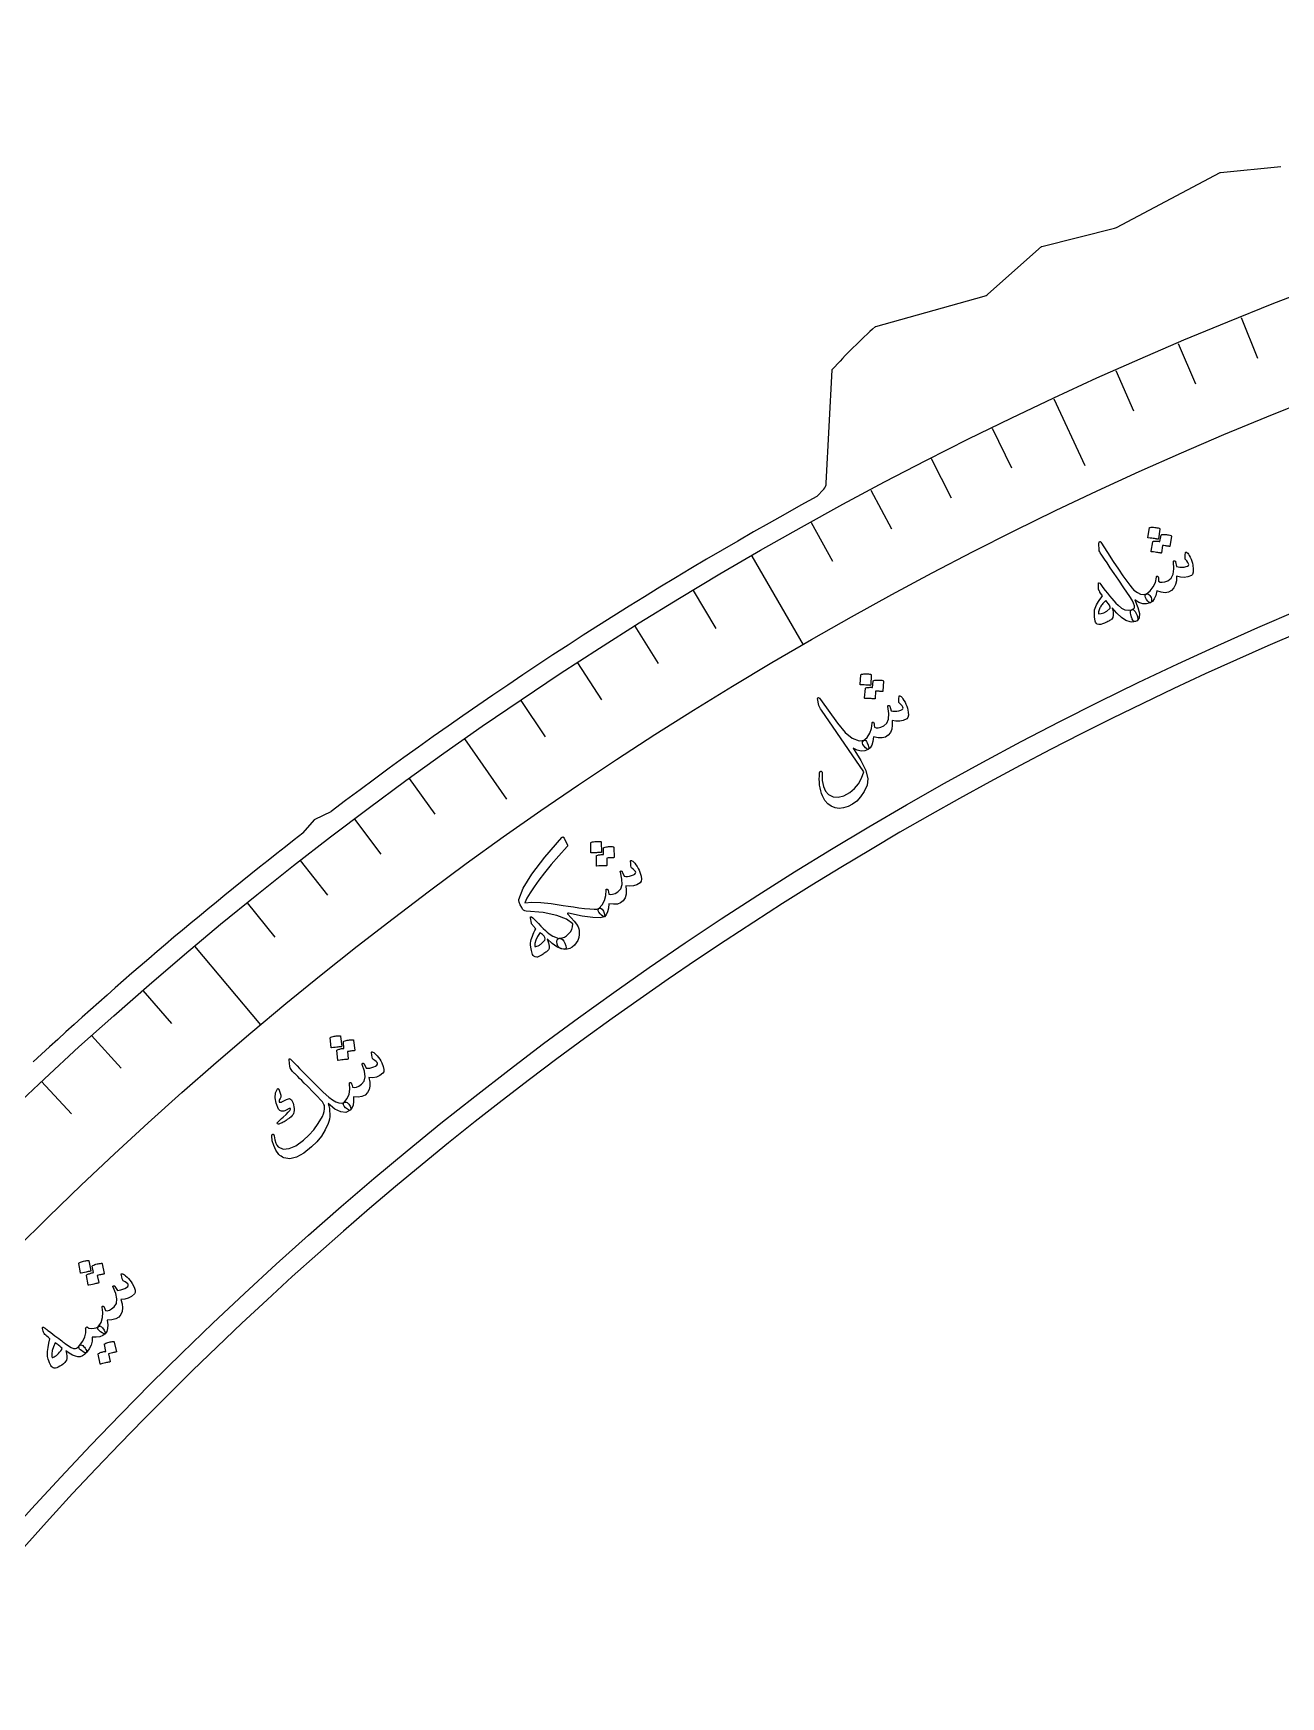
# Model space of a CAD drawing. Header units: millimetres. Extents: x -65 to 65, y -65 to 75.
# Drawn here: x -44.24 to -23.57, y 37.1 to 64.67 of the extents above; entities that cross this region are included whole.
import ezdxf

# ---------------------------------------------------------------- set-up
doc = ezdxf.new("R2010")
doc.units = ezdxf.units.MM
for name, color, linetype in [('CUT_INNER', 6, 'Continuous'), ('CUT_OUTER', 1, 'Continuous'), ('ENGRAVE', 7, 'Continuous'), ('ENGRAVE_FINE', 8, 'Continuous'), ('TEXT', 5, 'Continuous')]:
    doc.layers.add(name, color=color, linetype=linetype)

msp = doc.modelspace()

# ---------------------------------------------------------------- linework, layer by layer
at = {"layer": 'CUT_INNER'}
msp.add_arc((0.0001, -0.0002), 59.4749, 92.288724, 16.523657, dxfattribs=at)
at = {"layer": 'CUT_OUTER'}
for points in [[(-28.4213, 60.3431), (-27.5308, 61.134), (-27.5281, 61.1362), (-27.5246, 61.1373), (-26.3212, 61.4381), (-26.3039, 61.4436), (-26.2874, 61.4511), (-24.5713, 62.3593), (-24.568, 62.3608), (-24.5644, 62.3614), (-23.5686, 62.4616)], [(-30.284, 59.8096), (-30.2804, 59.8108), (-28.4807, 60.3107)], [(-31.0983, 57.211), (-30.9994, 59.0908), (-30.999, 59.0947)], [(-31.2576, 56.9906), (-31.1392, 57.1157)], [(-39.7713, 51.4121), (-39.5752, 51.6408), (-39.5725, 51.6436), (-39.5691, 51.6455), (-39.3046, 51.77)]]:
    msp.add_lwpolyline(points, dxfattribs=at)
for centre, radius, start, end in [((-28.5209, 60.4552), 0.15, 285.52411, 311.61341), ((-23.8441, 52.6548), 9.6262, 131.99008, 138.01056), ((-31.2481, 57.2188), 0.15, 316.55775, 356.98721), ((-0.0396, 0.0604), 64.9277, 118.73841, 127.210746), ((-0.081, 0.0911), 64.8781, 127.717369, 132.892937)]:
    msp.add_arc(centre, radius, start, end, dxfattribs=at)
at = {"layer": 'ENGRAVE'}
for points in [[(-27.3301, 58.6096), (-26.8164, 57.5079)], [(-32.3343, 56.0046), (-31.4834, 54.5308)], [(-37.0923, 52.9733), (-36.3951, 51.9777)], [(-41.5681, 49.5389), (-40.4743, 48.2354)]]:
    msp.add_lwpolyline(points, dxfattribs=at)
for radius in [64.6685, 62.9668, 59.8065]:
    msp.add_circle((0, 0), radius, dxfattribs=at)
at = {"layer": 'ENGRAVE_FINE'}
for points in [[(-24.2252, 59.9596), (-23.952, 59.2834)], [(-25.268, 59.5277), (-24.983, 58.8563)], [(-26.303, 59.0776), (-26.0064, 58.4114)], [(-28.3488, 58.1237), (-28.0291, 57.4682)], [(-29.3589, 57.6201), (-29.0278, 56.9702)], [(-30.36, 57.0989), (-30.0176, 56.455)], [(-31.3519, 56.5603), (-30.9983, 55.9225)], [(-33.3067, 55.4317), (-32.9311, 54.8066)], [(-34.2691, 54.842), (-33.8826, 54.2235)], [(-35.221, 54.2356), (-34.8238, 53.6239)], [(-36.1622, 53.6126), (-35.7543, 53.008)], [(-38.0112, 52.3179), (-37.5825, 51.7279)], [(-38.9185, 51.6466), (-38.4796, 51.0641)], [(-39.8139, 50.9595), (-39.3649, 50.3848)], [(-40.6972, 50.2569), (-40.2382, 49.6901)], [(-42.4264, 48.8059), (-41.9479, 48.2555)], [(-43.2717, 48.0581), (-42.7837, 47.5161)], [(-44.1038, 47.2955), (-43.6064, 46.7622)]]:
    msp.add_lwpolyline(points, dxfattribs=at)
at = {"layer": 'TEXT'}
for points in [[(-26.054, 55.033), (-26.0594, 55.0654), (-26.059, 55.09), (-26.0529, 55.1067), (-26.0411, 55.1156), (-26.0226, 55.1227), (-26.0086, 55.1304), (-25.9991, 55.1387), (-25.9942, 55.1477), (-25.9934, 55.1794), (-26.0058, 55.2211), (-26.0315, 55.273), (-26.0704, 55.3349), (-26.1669, 55.4771), (-26.2528, 55.6036), (-26.328, 55.7146), (-26.3925, 55.81), (-26.4464, 55.8899), (-26.4898, 55.9541), (-26.5227, 56.0026), (-26.545, 56.0356), (-26.5586, 56.0579), (-26.5687, 56.0771), (-26.5753, 56.0932), (-26.5784, 56.1062), (-26.5822, 56.209), (-26.5773, 56.2353), (-26.5702, 56.2484), (-26.5609, 56.2481), (-26.5494, 56.2346), (-26.4409, 56.0653), (-26.3438, 55.9162), (-26.2581, 55.7872), (-26.1838, 55.6783), (-26.121, 55.5894), (-26.0698, 55.5203), (-26.0301, 55.4709), (-26.0021, 55.4413), (-25.9446, 55.398), (-25.8913, 55.3728), (-25.8423, 55.3656), (-25.7975, 55.3764), (-25.7832, 55.3797), (-25.7685, 55.3764), (-25.7532, 55.3666), (-25.7373, 55.3503), (-25.7255, 55.3338), (-25.717, 55.3162), (-25.7115, 55.2973), (-25.7093, 55.2771), (-25.7103, 55.2591), (-25.7138, 55.245), (-25.7198, 55.2346), (-25.7284, 55.2281), (-25.7901, 55.2101), (-25.8539, 55.2127), (-25.9199, 55.2357), (-25.9881, 55.2792), (-25.934, 55.1537), (-25.9096, 55.0539), (-25.915, 54.9798), (-25.9501, 54.9314), (-25.9616, 54.9241), (-25.9725, 54.9198), (-25.9827, 54.9182), (-25.9923, 54.9194), (-26.0031, 54.924), (-26.0129, 54.9323), (-26.0217, 54.9444), (-26.0295, 54.9601), (-26.033, 54.9695), (-26.0364, 54.9788), (-26.0397, 54.9879), (-26.043, 54.997), (-26.0461, 55.006), (-26.049, 55.015), (-26.0517, 55.024), (-26.054, 55.033)], [(-25.7441, 56.4699), (-25.743, 56.4729), (-25.7406, 56.4755), (-25.737, 56.4776), (-25.7322, 56.4793), (-25.7129, 56.4807), (-25.6939, 56.4813), (-25.6751, 56.481), (-25.6566, 56.4798), (-25.6381, 56.4777), (-25.6196, 56.4746), (-25.601, 56.4706), (-25.5824, 56.4655), (-25.5772, 56.463), (-25.5738, 56.4599), (-25.5722, 56.4563), (-25.5723, 56.4521), (-25.5955, 56.2899), (-25.5974, 56.2863), (-25.6011, 56.2844), (-25.6065, 56.2841), (-25.6137, 56.2856), (-25.6199, 56.2868), (-25.6296, 56.2884), (-25.6427, 56.2904), (-25.6593, 56.2928), (-25.6796, 56.2955), (-25.7038, 56.2985), (-25.7319, 56.3016), (-25.7639, 56.305), (-25.7683, 56.306), (-25.7711, 56.3077), (-25.7723, 56.3102), (-25.7717, 56.3134)], [(-25.5504, 56.3503), (-25.5492, 56.3533), (-25.5469, 56.3559), (-25.5433, 56.358), (-25.5385, 56.3597), (-25.5193, 56.361), (-25.5003, 56.3615), (-25.4815, 56.3611), (-25.463, 56.3599), (-25.4446, 56.3577), (-25.4262, 56.3546), (-25.4077, 56.3505), (-25.3891, 56.3454), (-25.3849, 56.3432), (-25.3822, 56.3401), (-25.3807, 56.3361), (-25.3807, 56.3312), (-25.404, 56.1692), (-25.4054, 56.1665), (-25.4086, 56.165), (-25.4137, 56.1648), (-25.4205, 56.1657), (-25.425, 56.1664), (-25.432, 56.1674), (-25.4416, 56.1688), (-25.4538, 56.1705), (-25.4684, 56.1725), (-25.4855, 56.1746), (-25.5051, 56.1768), (-25.5271, 56.1792), (-25.5432, 56.06), (-25.5451, 56.0564), (-25.5487, 56.0545), (-25.5541, 56.0543), (-25.5613, 56.0558), (-25.5675, 56.0569), (-25.5772, 56.0585), (-25.5903, 56.0605), (-25.6068, 56.063), (-25.6271, 56.0657), (-25.6512, 56.0687), (-25.6792, 56.0719), (-25.7111, 56.0753), (-25.7148, 56.0765), (-25.7171, 56.0785), (-25.7179, 56.0811), (-25.7173, 56.0844), (-25.6901, 56.2408), (-25.6889, 56.2438), (-25.6866, 56.2464), (-25.683, 56.2485), (-25.6782, 56.2502), (-25.6646, 56.2512), (-25.651, 56.2519), (-25.6374, 56.2522), (-25.6237, 56.2521), (-25.61, 56.2515), (-25.5964, 56.2503), (-25.5829, 56.2484), (-25.5694, 56.2458)], [(-25.1446, 56.0647), (-25.1421, 56.0688), (-25.1374, 56.0699), (-25.1307, 56.0679), (-25.1218, 56.0629), (-25.1102, 56.0529), (-25.0977, 56.0369), (-25.0842, 56.0148), (-25.0697, 55.9867), (-25.0545, 55.9541), (-25.042, 55.9214), (-25.0321, 55.8885), (-25.0249, 55.8554), (-25.0169, 55.7882), (-25.0184, 55.7367), (-25.0294, 55.7009), (-25.0498, 55.6807), (-25.1095, 55.658), (-25.1702, 55.6489), (-25.2318, 55.6535), (-25.2946, 55.6719), (-25.2977, 55.5967), (-25.3127, 55.5323), (-25.3395, 55.4787), (-25.3781, 55.4359), (-25.4265, 55.4083), (-25.4835, 55.3976), (-25.549, 55.4039), (-25.6232, 55.4272), (-25.6405, 55.3535), (-25.664, 55.2956), (-25.6939, 55.2536), (-25.73, 55.2274), (-25.7401, 55.2282), (-25.754, 55.2382), (-25.7718, 55.2575), (-25.7933, 55.2861), (-25.8104, 55.3163), (-25.817, 55.3412), (-25.8133, 55.361), (-25.7991, 55.3757), (-25.7313, 55.4281), (-25.6804, 55.4924), (-25.6463, 55.5686), (-25.6292, 55.6567), (-25.6283, 55.6615), (-25.6267, 55.6654), (-25.6244, 55.6683), (-25.6214, 55.6703), (-25.6173, 55.6717), (-25.6132, 55.6721), (-25.6092, 55.6714), (-25.6052, 55.6698), (-25.5995, 55.6616), (-25.5962, 55.6449), (-25.5952, 55.6196), (-25.5965, 55.5857), (-25.5685, 55.573), (-25.533, 55.5704), (-25.4899, 55.578), (-25.4394, 55.5958), (-25.3846, 55.6362), (-25.3505, 55.7018), (-25.3371, 55.7927), (-25.3442, 55.9088), (-25.3446, 55.9148), (-25.344, 55.9194), (-25.3423, 55.9228), (-25.3395, 55.925), (-25.3347, 55.9267), (-25.33, 55.9272), (-25.3257, 55.9267), (-25.3216, 55.9251), (-25.3176, 55.9219), (-25.3145, 55.9183), (-25.3122, 55.9144), (-25.3108, 55.91), (-25.2958, 55.833), (-25.2687, 55.8246), (-25.2386, 55.82), (-25.2054, 55.8192), (-25.1693, 55.8223), (-25.1358, 55.8288), (-25.112, 55.8377), (-25.098, 55.8488), (-25.0937, 55.8623), (-25.0975, 55.8783), (-25.1085, 55.8986), (-25.1266, 55.9231), (-25.1518, 55.9518), (-25.1543, 55.962), (-25.1539, 55.9842), (-25.1507, 56.0185), (-25.1446, 56.0647)], [(-26.2642, 55.1888), (-26.2079, 55.1425), (-26.1519, 55.1149), (-26.0963, 55.1059), (-26.0411, 55.1156), (-26.0257, 55.1176), (-26.0104, 55.113), (-25.9952, 55.1018), (-25.9802, 55.084), (-25.9737, 55.0739), (-25.9675, 55.0634), (-25.9616, 55.0524), (-25.956, 55.0411), (-25.951, 55.0294), (-25.9468, 55.0173), (-25.9434, 55.0049), (-25.9408, 54.992), (-25.938, 54.9702), (-25.9383, 54.953), (-25.9418, 54.9403), (-25.9484, 54.9321), (-25.9756, 54.9193), (-26.0041, 54.9118), (-26.034, 54.9098), (-26.0651, 54.9131), (-26.1346, 54.939), (-26.2072, 54.9869), (-26.2828, 55.0567), (-26.3615, 55.1484), (-26.3477, 55.0785), (-26.3441, 55.0238), (-26.3508, 54.9843), (-26.3677, 54.96), (-26.3792, 54.9517), (-26.3916, 54.9435), (-26.4049, 54.9354), (-26.4192, 54.9273), (-26.4344, 54.9192), (-26.4508, 54.911), (-26.4682, 54.9029), (-26.4868, 54.8947), (-26.5215, 54.8807), (-26.549, 54.8717), (-26.5694, 54.8676), (-26.5826, 54.8685), (-26.6081, 54.8777), (-26.627, 54.8905), (-26.6394, 54.9069), (-26.6452, 54.9271), (-26.6527, 54.9952), (-26.6564, 55.0489), (-26.6565, 55.0883), (-26.6528, 55.1133), (-26.6444, 55.1403), (-26.6338, 55.1679), (-26.6209, 55.1961), (-26.6057, 55.2248), (-26.5883, 55.2542), (-26.5686, 55.2841), (-26.5466, 55.3145), (-26.5224, 55.3456), (-26.5637, 55.4064), (-26.5682, 55.4139), (-26.5724, 55.4209), (-26.5761, 55.4273), (-26.5795, 55.4331), (-26.5822, 55.4384), (-26.5842, 55.4434), (-26.5853, 55.448), (-26.5857, 55.4523), (-26.5896, 55.5451), (-26.5878, 55.5586), (-26.5807, 55.5615), (-26.5683, 55.5538), (-26.5506, 55.5356), (-26.5142, 55.4837), (-26.4778, 55.4344), (-26.4414, 55.3875), (-26.4052, 55.3431), (-26.3692, 55.3011), (-26.3337, 55.2614), (-26.2987, 55.224), (-26.2642, 55.1888)], [(-26.4651, 55.2682), (-26.4751, 55.2591), (-26.4854, 55.2494), (-26.4958, 55.2391), (-26.5064, 55.2282), (-26.517, 55.2164), (-26.5274, 55.2035), (-26.5374, 55.1895), (-26.5471, 55.1744), (-26.5565, 55.1594), (-26.5648, 55.1441), (-26.572, 55.1287), (-26.578, 55.113), (-26.5829, 55.0972), (-26.5864, 55.0813), (-26.5886, 55.0652), (-26.5895, 55.049), (-26.544, 55.0501), (-26.4977, 55.0645), (-26.4505, 55.0921), (-26.4024, 55.1329), (-26.3967, 55.1431), (-26.3953, 55.156), (-26.3982, 55.1716), (-26.4055, 55.1899)], [(-30.5254, 54.0353), (-30.5245, 54.0384), (-30.5223, 54.0412), (-30.5189, 54.0436), (-30.5143, 54.0457), (-30.4952, 54.0488), (-30.4763, 54.051), (-30.4576, 54.0523), (-30.439, 54.0527), (-30.4204, 54.0522), (-30.4017, 54.0507), (-30.3829, 54.0483), (-30.3639, 54.0449), (-30.3585, 54.0428), (-30.3548, 54.0401), (-30.3529, 54.0366), (-30.3527, 54.0324), (-30.3617, 53.8688), (-30.3633, 53.865), (-30.3668, 53.8628), (-30.3722, 53.8621), (-30.3795, 53.8629), (-30.3858, 53.8636), (-30.3956, 53.8643), (-30.4088, 53.8652), (-30.4256, 53.8662), (-30.446, 53.8671), (-30.4704, 53.868), (-30.4986, 53.8687), (-30.5308, 53.8693), (-30.5353, 53.8699), (-30.5383, 53.8713), (-30.5396, 53.8737), (-30.5393, 53.877)], [(-30.322, 53.9329), (-30.3211, 53.936), (-30.319, 53.9387), (-30.3156, 53.9412), (-30.311, 53.9432), (-30.2919, 53.9462), (-30.2731, 53.9484), (-30.2544, 53.9496), (-30.2358, 53.95), (-30.2173, 53.9494), (-30.1986, 53.9479), (-30.1798, 53.9454), (-30.1609, 53.9419), (-30.1566, 53.9401), (-30.1535, 53.9372), (-30.1518, 53.9334), (-30.1513, 53.9285), (-30.1605, 53.765), (-30.1617, 53.7623), (-30.1648, 53.7606), (-30.1698, 53.7598), (-30.1766, 53.7602), (-30.1812, 53.7605), (-30.1883, 53.7609), (-30.198, 53.7614), (-30.2103, 53.7621), (-30.225, 53.7628), (-30.2422, 53.7634), (-30.2619, 53.764), (-30.284, 53.7644), (-30.2898, 53.6443), (-30.2913, 53.6406), (-30.2948, 53.6383), (-30.3002, 53.6376), (-30.3075, 53.6385), (-30.3138, 53.6391), (-30.3235, 53.6399), (-30.3367, 53.6407), (-30.3534, 53.6417), (-30.3738, 53.6427), (-30.3981, 53.6436), (-30.4263, 53.6443), (-30.4583, 53.645), (-30.4622, 53.6459), (-30.4646, 53.6477), (-30.4656, 53.6502), (-30.4653, 53.6535), (-30.4517, 53.8117), (-30.4508, 53.8148), (-30.4487, 53.8176), (-30.4454, 53.82), (-30.4407, 53.8221), (-30.4273, 53.8243), (-30.4138, 53.8261), (-30.4002, 53.8276), (-30.3865, 53.8287), (-30.3729, 53.8293), (-30.3592, 53.8293), (-30.3456, 53.8285), (-30.332, 53.8271)], [(-30.9126, 53.2353), (-30.7864, 53.0826), (-30.6676, 52.9844), (-30.5562, 52.9406), (-30.4521, 52.9513), (-30.4423, 52.9464), (-30.4315, 52.9317), (-30.4197, 52.907), (-30.4068, 52.8725), (-30.3978, 52.8446), (-30.3941, 52.8232), (-30.3956, 52.8081), (-30.4024, 52.7995), (-30.4604, 52.7766), (-30.5216, 52.7727), (-30.5861, 52.7879), (-30.6538, 52.8222), (-30.5246, 52.6186), (-30.4428, 52.4486), (-30.4081, 52.3121), (-30.4204, 52.2092), (-30.473, 52.1029), (-30.5308, 52.0147), (-30.5938, 51.9445), (-30.6623, 51.8924), (-30.738, 51.853), (-30.8117, 51.8297), (-30.8834, 51.8226), (-30.9531, 51.8317), (-31.0176, 51.857), (-31.0738, 51.8983), (-31.1217, 51.9557), (-31.1612, 52.0293), (-31.1772, 52.0715), (-31.1905, 52.1155), (-31.2009, 52.1612), (-31.2085, 52.2085), (-31.2132, 52.2576), (-31.2149, 52.3085), (-31.2135, 52.3612), (-31.209, 52.4157), (-31.2074, 52.4222), (-31.2046, 52.4278), (-31.2008, 52.4324), (-31.1959, 52.4362), (-31.1912, 52.4382), (-31.1864, 52.4387), (-31.1814, 52.4376), (-31.1763, 52.4351), (-31.1719, 52.431), (-31.1689, 52.4253), (-31.1673, 52.4179), (-31.1671, 52.4089), (-31.1652, 52.2845), (-31.1468, 52.1834), (-31.112, 52.1056), (-31.061, 52.051), (-30.985, 52.0142), (-30.9011, 52.0082), (-30.8092, 52.0329), (-30.7093, 52.0884), (-30.6304, 52.1538), (-30.5656, 52.2318), (-30.5148, 52.3226), (-30.478, 52.426), (-31.1755, 53.4504), (-31.1921, 53.4749), (-31.2049, 53.4963), (-31.2142, 53.5146), (-31.2197, 53.5298), (-31.2444, 53.6417), (-31.2376, 53.6564), (-31.2269, 53.6592), (-31.2125, 53.65), (-31.1943, 53.6288)], [(-29.8931, 53.6833), (-29.8909, 53.6877), (-29.8864, 53.6891), (-29.8795, 53.6878), (-29.8702, 53.6836), (-29.8578, 53.6746), (-29.8439, 53.6597), (-29.8286, 53.6389), (-29.8117, 53.6121), (-29.7938, 53.581), (-29.7785, 53.5495), (-29.7658, 53.5175), (-29.7557, 53.4852), (-29.742, 53.419), (-29.739, 53.3675), (-29.7469, 53.3309), (-29.7655, 53.309), (-29.823, 53.2812), (-29.8826, 53.2669), (-29.9445, 53.2662), (-30.0085, 53.2791), (-30.0052, 53.2039), (-30.0145, 53.1384), (-30.0366, 53.0828), (-30.0714, 53.0368), (-30.1172, 53.0051), (-30.173, 52.9895), (-30.2389, 52.9902), (-30.3149, 53.007), (-30.3257, 52.932), (-30.3441, 52.8723), (-30.3702, 52.8279), (-30.404, 52.7986), (-30.4141, 52.7986), (-30.4288, 52.8074), (-30.4482, 52.8251), (-30.4721, 52.8517), (-30.4917, 52.8802), (-30.5005, 52.9045), (-30.4985, 52.9246), (-30.4856, 52.9404), (-30.4226, 52.9985), (-30.3774, 53.067), (-30.3501, 53.1458), (-30.3406, 53.2351), (-30.3401, 53.2399), (-30.3388, 53.2439), (-30.3368, 53.247), (-30.334, 53.2493), (-30.3301, 53.251), (-30.326, 53.2518), (-30.3219, 53.2515), (-30.3178, 53.2502), (-30.3115, 53.2425), (-30.3067, 53.2261), (-30.3035, 53.201), (-30.3019, 53.1672), (-30.2729, 53.1569), (-30.2373, 53.1574), (-30.1951, 53.1687), (-30.1462, 53.1908), (-30.0952, 53.2358), (-30.0669, 53.3041), (-30.0613, 53.3958), (-30.0785, 53.5109), (-30.0794, 53.5167), (-30.0792, 53.5214), (-30.0778, 53.525), (-30.0752, 53.5273), (-30.0705, 53.5294), (-30.066, 53.5304), (-30.0616, 53.5303), (-30.0573, 53.529), (-30.0531, 53.5262), (-30.0497, 53.5229), (-30.0471, 53.5191), (-30.0452, 53.5149), (-30.0237, 53.4395), (-29.996, 53.4334), (-29.9655, 53.4315), (-29.9325, 53.4336), (-29.8968, 53.4398), (-29.8639, 53.4492), (-29.841, 53.46), (-29.828, 53.4724), (-29.8249, 53.4862), (-29.8301, 53.5018), (-29.8427, 53.521), (-29.8629, 53.5438), (-29.8905, 53.5703), (-29.8939, 53.5803), (-29.8954, 53.6024), (-29.8952, 53.6368), (-29.8931, 53.6833)], [(-35.4776, 51.3436), (-35.4731, 51.3463), (-35.4688, 51.348), (-35.4647, 51.3488), (-35.4608, 51.3486), (-35.4551, 51.3471), (-35.4499, 51.3434), (-35.4451, 51.3375), (-35.4407, 51.3293), (-35.3862, 51.2146), (-35.3843, 51.2088), (-35.3844, 51.2031), (-35.3865, 51.1974), (-35.3905, 51.1917), (-35.5305, 51.0355), (-35.6555, 50.8904), (-35.7656, 50.7565), (-35.861, 50.6339), (-35.9417, 50.5227), (-36.0077, 50.4231), (-36.0591, 50.3351), (-36.0959, 50.2587), (-35.9754, 50.2678), (-35.8289, 50.2637), (-35.6565, 50.2462), (-35.4583, 50.2151), (-35.3761, 50.2018), (-35.2894, 50.189), (-35.1983, 50.1768), (-35.1027, 50.1651), (-35.0148, 50.1562), (-34.9467, 50.1526), (-34.8984, 50.1543), (-34.8699, 50.1612), (-34.8398, 50.1672), (-34.8139, 50.1537), (-34.7921, 50.1207), (-34.7744, 50.0682), (-34.7714, 50.0528), (-34.7708, 50.0408), (-34.7725, 50.0322), (-34.7765, 50.0269), (-34.8452, 50.0087), (-34.9668, 50.0128), (-35.1415, 50.0388), (-35.3696, 50.0864), (-35.3804, 50.0853), (-35.3865, 50.0828), (-35.388, 50.0788), (-35.3849, 50.0733), (-35.3259, 50.0107), (-35.2775, 49.9544), (-35.2398, 49.9046), (-35.2127, 49.8611), (-35.2015, 49.8285), (-35.1944, 49.7967), (-35.1914, 49.7656), (-35.1924, 49.7352), (-35.2014, 49.6828), (-35.2176, 49.6355), (-35.2409, 49.5934), (-35.2716, 49.5564), (-35.3109, 49.522), (-35.3508, 49.4988), (-35.3912, 49.487), (-35.4323, 49.4864), (-35.4827, 49.4965), (-35.5206, 49.5142), (-35.5459, 49.5396), (-35.5586, 49.5726), (-35.5623, 49.6143), (-35.5566, 49.6444), (-35.5414, 49.6629), (-35.5167, 49.6696), (-35.4765, 49.6753), (-35.4383, 49.6893), (-35.4022, 49.7115), (-35.3681, 49.7421), (-35.3389, 49.7785), (-35.3173, 49.8183), (-35.3034, 49.8616), (-35.2971, 49.9083), (-35.4021, 49.9878), (-35.566, 50.0503), (-35.7892, 50.0951), (-36.0719, 50.1215), (-36.095, 50.126), (-36.1151, 50.1369), (-36.1322, 50.1541), (-36.1462, 50.1777), (-36.1694, 50.2272), (-36.1851, 50.2663), (-36.1933, 50.295), (-36.1941, 50.3135), (-36.1196, 50.4997), (-35.9765, 50.7331), (-35.7641, 51.0131), (-35.4811, 51.339), (-35.4804, 51.3395), (-35.4799, 51.3401), (-35.4796, 51.3407), (-35.4794, 51.3413), (-35.4792, 51.3419), (-35.4788, 51.3425), (-35.4783, 51.3431), (-35.4776, 51.3436)], [(-35.0009, 51.2498), (-35.0003, 51.253), (-34.9984, 51.256), (-34.9952, 51.2587), (-34.9908, 51.2611), (-34.972, 51.2658), (-34.9534, 51.2696), (-34.9348, 51.2725), (-34.9163, 51.2745), (-34.8978, 51.2756), (-34.879, 51.2757), (-34.86, 51.2749), (-34.8408, 51.2731), (-34.8353, 51.2715), (-34.8314, 51.2691), (-34.8292, 51.2658), (-34.8286, 51.2616), (-34.8238, 51.0978), (-34.825, 51.0939), (-34.8283, 51.0914), (-34.8336, 51.0903), (-34.841, 51.0905), (-34.8473, 51.0906), (-34.8571, 51.0905), (-34.8704, 51.0902), (-34.8872, 51.0898), (-34.9076, 51.089), (-34.9319, 51.0878), (-34.9602, 51.0861), (-34.9922, 51.084), (-34.9968, 51.0842), (-34.9999, 51.0854), (-35.0014, 51.0876), (-35.0014, 51.0909)], [(-34.7896, 51.165), (-34.789, 51.1682), (-34.7871, 51.1712), (-34.7839, 51.1738), (-34.7795, 51.1763), (-34.7608, 51.1809), (-34.7422, 51.1846), (-34.7236, 51.1875), (-34.7052, 51.1894), (-34.6867, 51.1904), (-34.668, 51.1905), (-34.649, 51.1896), (-34.6298, 51.1877), (-34.6254, 51.1862), (-34.6221, 51.1836), (-34.62, 51.18), (-34.6192, 51.1752), (-34.6144, 51.0115), (-34.6154, 51.0087), (-34.6183, 51.0067), (-34.6232, 51.0056), (-34.6301, 51.0053), (-34.6347, 51.0052), (-34.6418, 51.005), (-34.6515, 51.0048), (-34.6638, 51.0044), (-34.6785, 51.0038), (-34.6957, 51.003), (-34.7154, 51.0019), (-34.7375, 51.0004), (-34.733, 50.8802), (-34.7342, 50.8764), (-34.7375, 50.8739), (-34.7428, 50.8727), (-34.7502, 50.8729), (-34.7565, 50.873), (-34.7662, 50.873), (-34.7795, 50.8727), (-34.7962, 50.8723), (-34.8166, 50.8715), (-34.8409, 50.8703), (-34.869, 50.8687), (-34.901, 50.8666), (-34.9049, 50.8672), (-34.9075, 50.8688), (-34.9087, 50.8712), (-34.9087, 50.8746), (-34.9086, 51.0333), (-34.908, 51.0365), (-34.9061, 51.0394), (-34.9029, 51.0421), (-34.8985, 51.0446), (-34.8853, 51.0479), (-34.872, 51.0509), (-34.8586, 51.0535), (-34.8451, 51.0558), (-34.8315, 51.0575), (-34.8179, 51.0586), (-34.8042, 51.0591), (-34.7906, 51.0588)], [(-34.341, 50.9528), (-34.3393, 50.9573), (-34.3349, 50.9592), (-34.3279, 50.9584), (-34.3183, 50.955), (-34.3052, 50.9471), (-34.2901, 50.9334), (-34.273, 50.914), (-34.254, 50.8887), (-34.2334, 50.8593), (-34.2155, 50.8292), (-34.2001, 50.7984), (-34.1873, 50.767), (-34.168, 50.7022), (-34.1607, 50.6512), (-34.1654, 50.6141), (-34.1822, 50.5907), (-34.2371, 50.5581), (-34.2953, 50.5388), (-34.3569, 50.5328), (-34.4218, 50.5402), (-34.4121, 50.4656), (-34.4158, 50.3996), (-34.4331, 50.3422), (-34.4639, 50.2935), (-34.5068, 50.2579), (-34.5611, 50.2377), (-34.6268, 50.2328), (-34.7039, 50.2431), (-34.7084, 50.1675), (-34.7217, 50.1065), (-34.7439, 50.0599), (-34.775, 50.0279), (-34.7851, 50.027), (-34.8005, 50.0345), (-34.8213, 50.0505), (-34.8474, 50.075), (-34.8694, 50.1018), (-34.8802, 50.1253), (-34.8799, 50.1454), (-34.8684, 50.1623), (-34.8105, 50.2255), (-34.7713, 50.2976), (-34.7508, 50.3785), (-34.7489, 50.4682), (-34.7488, 50.4731), (-34.7479, 50.4772), (-34.7462, 50.4804), (-34.7436, 50.4829), (-34.7398, 50.485), (-34.7358, 50.486), (-34.7317, 50.4861), (-34.7275, 50.4852), (-34.7205, 50.4781), (-34.7144, 50.4622), (-34.7091, 50.4374), (-34.7046, 50.4038), (-34.6748, 50.396), (-34.6394, 50.3996), (-34.5983, 50.4144), (-34.5515, 50.4406), (-34.5045, 50.4897), (-34.4821, 50.5602), (-34.4843, 50.652), (-34.5111, 50.7652), (-34.5126, 50.771), (-34.5127, 50.7757), (-34.5116, 50.7793), (-34.5093, 50.7819), (-34.5048, 50.7844), (-34.5003, 50.7858), (-34.4959, 50.786), (-34.4916, 50.7851), (-34.4872, 50.7826), (-34.4835, 50.7796), (-34.4806, 50.7761), (-34.4784, 50.7721), (-34.4505, 50.6987), (-34.4224, 50.6951), (-34.3919, 50.6957), (-34.3591, 50.7006), (-34.3241, 50.7098), (-34.2921, 50.722), (-34.2702, 50.7347), (-34.2583, 50.7481), (-34.2564, 50.7622), (-34.2628, 50.7772), (-34.2771, 50.7953), (-34.2991, 50.8164), (-34.3289, 50.8404), (-34.3331, 50.85), (-34.3365, 50.872), (-34.3392, 50.9062), (-34.341, 50.9528)], [(-35.5142, 49.6692), (-35.4905, 49.6639), (-35.4688, 49.6485), (-35.4491, 49.6231), (-35.4314, 49.5876), (-35.4165, 49.5442), (-35.4114, 49.513), (-35.4162, 49.4941), (-35.4308, 49.4874), (-35.4923, 49.4966), (-35.5618, 49.5282), (-35.6395, 49.5823), (-35.7253, 49.6587), (-35.7029, 49.5936), (-35.6919, 49.5416), (-35.6922, 49.5028), (-35.7039, 49.477), (-35.7132, 49.4673), (-35.7237, 49.4576), (-35.7354, 49.4479), (-35.7484, 49.4381), (-35.7623, 49.4281), (-35.7771, 49.4179), (-35.7926, 49.4074), (-35.8088, 49.3966), (-35.8386, 49.379), (-35.8632, 49.3667), (-35.8826, 49.3595), (-35.8968, 49.3574), (-35.9226, 49.3632), (-35.9427, 49.3729), (-35.9573, 49.3863), (-35.9662, 49.4036), (-35.9831, 49.4703), (-35.9941, 49.5237), (-35.9995, 49.564), (-35.9991, 49.5909), (-35.9937, 49.6201), (-35.9867, 49.6493), (-35.9782, 49.6785), (-35.9681, 49.7077), (-35.9563, 49.7371), (-35.9427, 49.767), (-35.9273, 49.7973), (-35.9101, 49.8281), (-35.9589, 49.8803), (-35.969, 49.8911), (-35.9766, 49.9017), (-35.9818, 49.9121), (-35.9847, 49.9222), (-36.0013, 50.011), (-36.0007, 50.0239), (-35.9943, 50.0278), (-35.982, 50.0229), (-35.9638, 50.0089), (-35.9143, 49.9585), (-35.8686, 49.9125), (-35.8267, 49.8709), (-35.7885, 49.8338), (-35.754, 49.8013), (-35.723, 49.7737), (-35.6955, 49.751), (-35.6715, 49.7331), (-35.6284, 49.7061), (-35.5878, 49.6864), (-35.5497, 49.6741), (-35.5142, 49.6692)], [(-35.8396, 49.7646), (-35.8842, 49.7002), (-35.9141, 49.6402), (-35.9295, 49.5844), (-35.9302, 49.5331), (-35.9138, 49.5338), (-35.8953, 49.5382), (-35.8747, 49.5464), (-35.8521, 49.5583), (-35.8399, 49.5663), (-35.828, 49.5749), (-35.8163, 49.5839), (-35.8048, 49.5936), (-35.7937, 49.6039), (-35.7831, 49.6151), (-35.773, 49.6272), (-35.7635, 49.6402), (-35.7559, 49.6599), (-35.7599, 49.6819), (-35.7757, 49.7061), (-35.8031, 49.7326), (-35.8171, 49.7438), (-35.8278, 49.7529), (-35.8353, 49.7598), (-35.8396, 49.7646)], [(-39.3181, 48.0177), (-39.3177, 48.0209), (-39.3161, 48.024), (-39.3132, 48.027), (-39.309, 48.0299), (-39.2907, 48.0361), (-39.2724, 48.0415), (-39.2542, 48.046), (-39.236, 48.0496), (-39.2176, 48.0523), (-39.1989, 48.0541), (-39.1799, 48.0549), (-39.1606, 48.0548), (-39.155, 48.0537), (-39.1509, 48.0516), (-39.1484, 48.0485), (-39.1474, 48.0444), (-39.1284, 47.8816), (-39.1293, 47.8777), (-39.1323, 47.8749), (-39.1375, 47.8733), (-39.1449, 47.8728), (-39.1512, 47.8724), (-39.1609, 47.8714), (-39.1742, 47.87), (-39.1908, 47.8681), (-39.2112, 47.8656), (-39.2353, 47.8623), (-39.2632, 47.8581), (-39.295, 47.8532), (-39.2996, 47.853), (-39.3027, 47.854), (-39.3045, 47.8561), (-39.3048, 47.8593)], [(-39.1002, 47.9516), (-39.0998, 47.9548), (-39.0982, 47.9579), (-39.0953, 47.9608), (-39.0911, 47.9637), (-39.0729, 47.9699), (-39.0546, 47.9752), (-39.0364, 47.9796), (-39.0182, 47.9832), (-38.9999, 47.9858), (-38.9812, 47.9875), (-38.9623, 47.9882), (-38.943, 47.9881), (-38.9384, 47.9869), (-38.9349, 47.9847), (-38.9325, 47.9812), (-38.9313, 47.9765), (-38.9124, 47.8138), (-38.9131, 47.8109), (-38.9158, 47.8087), (-38.9206, 47.8071), (-38.9274, 47.8063), (-38.932, 47.8058), (-38.9391, 47.805), (-38.9487, 47.8039), (-38.9609, 47.8025), (-38.9755, 47.8006), (-38.9926, 47.7983), (-39.0121, 47.7955), (-39.034, 47.7921), (-39.0191, 47.6728), (-39.02, 47.6688), (-39.023, 47.666), (-39.0282, 47.6644), (-39.0355, 47.664), (-39.0418, 47.6636), (-39.0515, 47.6626), (-39.0647, 47.6612), (-39.0814, 47.6593), (-39.1016, 47.6568), (-39.1257, 47.6535), (-39.1536, 47.6495), (-39.1853, 47.6446), (-39.1892, 47.6449), (-39.1919, 47.6462), (-39.1934, 47.6485), (-39.1936, 47.6519), (-39.2073, 47.81), (-39.2069, 47.8132), (-39.2053, 47.8163), (-39.2024, 47.8193), (-39.1982, 47.8221), (-39.1854, 47.8266), (-39.1723, 47.8307), (-39.1592, 47.8345), (-39.146, 47.8379), (-39.1326, 47.8408), (-39.1191, 47.8431), (-39.1056, 47.8447), (-39.0919, 47.8457)], [(-38.6349, 47.7791), (-38.6335, 47.7837), (-38.6293, 47.786), (-38.6223, 47.7858), (-38.6124, 47.7832), (-38.5987, 47.7765), (-38.5824, 47.7642), (-38.5637, 47.7463), (-38.5426, 47.7228), (-38.5196, 47.6952), (-38.4991, 47.6668), (-38.4811, 47.6375), (-38.4657, 47.6073), (-38.4408, 47.5445), (-38.4291, 47.4943), (-38.4306, 47.4569), (-38.4452, 47.4321), (-38.4971, 47.3949), (-38.5534, 47.3706), (-38.6142, 47.3593), (-38.6795, 47.361), (-38.6633, 47.2875), (-38.6614, 47.2214), (-38.6736, 47.1628), (-38.7, 47.1116), (-38.7397, 47.0725), (-38.7921, 47.0476), (-38.8571, 47.037), (-38.9348, 47.0405), (-38.9326, 46.9648), (-38.9406, 46.9029), (-38.9587, 46.8546), (-38.9869, 46.82), (-38.9969, 46.8182), (-39.0129, 46.8244), (-39.035, 46.8385), (-39.0632, 46.8606), (-39.0874, 46.8854), (-39.1002, 46.9079), (-39.1016, 46.928), (-39.0916, 46.9457), (-39.0395, 47.0138), (-39.0067, 47.089), (-38.9932, 47.1713), (-38.9992, 47.2609), (-38.9995, 47.2658), (-38.9989, 47.2699), (-38.9975, 47.2733), (-38.9951, 47.276), (-38.9915, 47.2784), (-38.9877, 47.2798), (-38.9836, 47.2802), (-38.9793, 47.2796), (-38.9717, 47.2732), (-38.9643, 47.2579), (-38.9568, 47.2337), (-38.9494, 47.2006), (-38.9191, 47.1954), (-38.8841, 47.202), (-38.8444, 47.2204), (-38.8001, 47.2505), (-38.7575, 47.3035), (-38.7413, 47.3757), (-38.7515, 47.467), (-38.7881, 47.5775), (-38.79, 47.5831), (-38.7906, 47.5877), (-38.7898, 47.5914), (-38.7876, 47.5942), (-38.7834, 47.5971), (-38.7791, 47.5989), (-38.7747, 47.5995), (-38.7703, 47.5989), (-38.7657, 47.5969), (-38.7618, 47.5942), (-38.7585, 47.591), (-38.756, 47.5871), (-38.7219, 47.5165), (-38.6935, 47.5153), (-38.6632, 47.5185), (-38.631, 47.5263), (-38.5969, 47.5385), (-38.5661, 47.5534), (-38.5454, 47.568), (-38.5347, 47.5824), (-38.534, 47.5965), (-38.5418, 47.611), (-38.5575, 47.6277), (-38.5813, 47.6468), (-38.6131, 47.6681), (-38.6181, 47.6774), (-38.6234, 47.699), (-38.629, 47.7329), (-38.6349, 47.7791)], [(-39.9987, 47.6542), (-39.9993, 47.6692), (-39.9959, 47.6761), (-39.9884, 47.6748), (-39.9768, 47.6654), (-39.9672, 47.6559), (-39.9515, 47.64), (-39.9298, 47.6178), (-39.9021, 47.5893), (-39.8682, 47.5545), (-39.828, 47.5135), (-39.7816, 47.4663), (-39.729, 47.4129), (-39.5634, 47.2468), (-39.434, 47.1211), (-39.3407, 47.0361), (-39.2835, 46.9916), (-39.2255, 46.9615), (-39.174, 46.944), (-39.1289, 46.9391), (-39.0902, 46.9469), (-39.0731, 46.9518), (-39.0563, 46.9515), (-39.0401, 46.9461), (-39.0243, 46.9356), (-39.01, 46.9218), (-38.9982, 46.9064), (-38.989, 46.8895), (-38.9824, 46.8711), (-38.9786, 46.8536), (-38.9778, 46.8394), (-38.9801, 46.8286), (-38.9856, 46.8212), (-39.0594, 46.7855), (-39.1448, 46.7918), (-39.242, 46.8401), (-39.3509, 46.9305), (-39.3406, 46.8924), (-39.333, 46.8512), (-39.328, 46.8068), (-39.3257, 46.7594), (-39.3269, 46.715), (-39.3316, 46.6736), (-39.34, 46.635), (-39.3519, 46.5994), (-39.4029, 46.4931), (-39.4658, 46.3932), (-39.5407, 46.2995), (-39.6277, 46.2119), (-39.7585, 46.1066), (-39.8784, 46.0414), (-39.9877, 46.0164), (-40.0864, 46.0318), (-40.1113, 46.0435), (-40.1335, 46.057), (-40.1531, 46.0722), (-40.17, 46.0891), (-40.2196, 46.1601), (-40.2556, 46.2351), (-40.2779, 46.3143), (-40.2864, 46.3975), (-40.2859, 46.4042), (-40.2842, 46.4103), (-40.2812, 46.4155), (-40.277, 46.4201), (-40.2727, 46.4228), (-40.268, 46.4237), (-40.263, 46.4227), (-40.2576, 46.42), (-40.2538, 46.4157), (-40.2506, 46.4099), (-40.2483, 46.4024), (-40.2467, 46.3935), (-40.2348, 46.3285), (-40.2198, 46.2771), (-40.2018, 46.2392), (-40.1807, 46.2148), (-40.0976, 46.178), (-40, 46.1838), (-39.8878, 46.2321), (-39.7609, 46.3228), (-39.6734, 46.4048), (-39.5921, 46.4976), (-39.517, 46.6012), (-39.4479, 46.7158), (-39.4289, 46.7584), (-39.4165, 46.8011), (-39.4107, 46.8439), (-39.4115, 46.8868), (-39.4145, 46.9004), (-39.4218, 46.9167), (-39.4334, 46.9356), (-39.4492, 46.9571), (-39.4782, 46.9916), (-39.5292, 47.0466), (-39.6023, 47.1223), (-39.6976, 47.2186), (-39.7476, 47.2688), (-39.7908, 47.3121), (-39.8272, 47.3485), (-39.8568, 47.378), (-39.8797, 47.4009), (-39.896, 47.4172), (-39.9059, 47.427), (-39.9091, 47.4302), (-39.9423, 47.4644), (-39.9665, 47.4948), (-39.9818, 47.5214), (-39.9882, 47.5442)], [(-40.1926, 47.1759), (-40.1897, 47.1778), (-40.1866, 47.1787), (-40.1832, 47.1786), (-40.1795, 47.1775), (-40.1771, 47.1758), (-40.175, 47.1736), (-40.173, 47.171), (-40.1713, 47.1678), (-40.1381, 47.0695), (-40.1354, 47.059), (-40.1343, 47.0501), (-40.1348, 47.0428), (-40.137, 47.037), (-40.1503, 47.0171), (-40.1597, 46.9979), (-40.1651, 46.9794), (-40.1666, 46.9615), (-40.1642, 46.9549), (-40.157, 46.9517), (-40.145, 46.9522), (-40.1282, 46.9561), (-40.1181, 46.9601), (-40.1079, 46.9644), (-40.0976, 46.9692), (-40.0871, 46.9744), (-40.0765, 46.98), (-40.0656, 46.9862), (-40.0544, 46.9929), (-40.0429, 47.0002), (-39.9951, 47.0157), (-39.9582, 46.9953), (-39.9323, 46.939), (-39.9172, 46.847), (-39.9169, 46.816), (-39.9196, 46.7893), (-39.9254, 46.7669), (-39.9342, 46.7488), (-39.9469, 46.7324), (-39.9671, 46.7129), (-39.9948, 46.6902), (-40.03, 46.6644), (-40.0483, 46.6515), (-40.0662, 46.6399), (-40.0836, 46.6296), (-40.1006, 46.6205), (-40.117, 46.6124), (-40.1325, 46.6051), (-40.1471, 46.5985), (-40.1609, 46.5926), (-40.1707, 46.5906), (-40.1791, 46.5907), (-40.186, 46.593), (-40.1915, 46.5974), (-40.1953, 46.6036), (-40.1961, 46.6097), (-40.1938, 46.6157), (-40.1884, 46.6217), (-40.1702, 46.6396), (-40.1493, 46.6596), (-40.1256, 46.6816), (-40.0992, 46.7057), (-40.0498, 46.7505), (-40.0128, 46.7874), (-39.9883, 46.8163), (-39.9761, 46.8373), (-39.9753, 46.8408), (-39.9759, 46.844), (-39.978, 46.8469), (-39.9816, 46.8493), (-39.9845, 46.8503), (-39.9884, 46.8502), (-39.9931, 46.849), (-39.9987, 46.8467), (-40.0472, 46.822), (-40.0682, 46.8124), (-40.0879, 46.8063), (-40.1064, 46.8036), (-40.1237, 46.8044), (-40.1407, 46.808), (-40.1548, 46.8148), (-40.1659, 46.8247), (-40.174, 46.8378), (-40.2155, 46.9376), (-40.2324, 47.0272), (-40.2248, 47.1066), (-40.1926, 47.1759)], [(-43.4844, 44.28), (-43.4843, 44.2832), (-43.483, 44.2865), (-43.4804, 44.2897), (-43.4764, 44.2929), (-43.4588, 44.3008), (-43.4411, 44.3078), (-43.4233, 44.314), (-43.4055, 44.3192), (-43.3874, 44.3235), (-43.369, 44.3269), (-43.3501, 44.3295), (-43.3309, 44.3311), (-43.3252, 44.3305), (-43.3209, 44.3288), (-43.3182, 44.3259), (-43.3168, 44.322), (-43.2832, 44.1616), (-43.2838, 44.1575), (-43.2866, 44.1545), (-43.2916, 44.1524), (-43.2989, 44.1513), (-43.3051, 44.1503), (-43.3147, 44.1485), (-43.3278, 44.1459), (-43.3442, 44.1425), (-43.3642, 44.1381), (-43.3879, 44.1326), (-43.4154, 44.126), (-43.4466, 44.1183), (-43.4511, 44.1176), (-43.4544, 44.1183), (-43.4563, 44.1202), (-43.4569, 44.1235)], [(-43.2614, 44.2338), (-43.2614, 44.237), (-43.26, 44.2402), (-43.2574, 44.2434), (-43.2535, 44.2466), (-43.2359, 44.2545), (-43.2182, 44.2614), (-43.2005, 44.2675), (-43.1826, 44.2726), (-43.1646, 44.2769), (-43.1462, 44.2802), (-43.1274, 44.2827), (-43.1082, 44.2843), (-43.1035, 44.2836), (-43.0998, 44.2816), (-43.0972, 44.2783), (-43.0955, 44.2738), (-43.062, 44.1135), (-43.0624, 44.1105), (-43.0649, 44.1081), (-43.0696, 44.1061), (-43.0763, 44.1046), (-43.0808, 44.1037), (-43.0878, 44.1023), (-43.0973, 44.1003), (-43.1093, 44.0978), (-43.1237, 44.0947), (-43.1405, 44.0908), (-43.1596, 44.0862), (-43.1811, 44.0809), (-43.1555, 43.9634), (-43.1561, 43.9594), (-43.1589, 43.9563), (-43.1639, 43.9543), (-43.1711, 43.9532), (-43.1774, 43.9522), (-43.187, 43.9504), (-43.2, 43.9478), (-43.2164, 43.9444), (-43.2363, 43.9401), (-43.26, 43.9346), (-43.2874, 43.9281), (-43.3185, 43.9204), (-43.3225, 43.9203), (-43.3253, 43.9214), (-43.3269, 43.9235), (-43.3275, 43.9269), (-43.3553, 44.0831), (-43.3553, 44.0863), (-43.354, 44.0896), (-43.3513, 44.0928), (-43.3474, 44.096), (-43.335, 44.1016), (-43.3224, 44.1069), (-43.3097, 44.1118), (-43.2968, 44.1164), (-43.2837, 44.1206), (-43.2705, 44.1241), (-43.2572, 44.1269), (-43.2437, 44.1291)], [(-42.7825, 44.1039), (-42.7815, 44.1086), (-42.7775, 44.1112), (-42.7705, 44.1117), (-42.7605, 44.11), (-42.7462, 44.1046), (-42.7289, 44.0938), (-42.7087, 44.0777), (-42.6855, 44.0562), (-42.6601, 44.0308), (-42.6371, 44.0043), (-42.6166, 43.9767), (-42.5985, 43.9481), (-42.568, 43.8877), (-42.5519, 43.8388), (-42.55, 43.8014), (-42.5623, 43.7754), (-42.6106, 43.7337), (-42.6645, 43.7044), (-42.7241, 43.6877), (-42.7893, 43.6835), (-42.7665, 43.6118), (-42.7586, 43.5461), (-42.7655, 43.4866), (-42.7872, 43.4332), (-42.8232, 43.3907), (-42.8731, 43.3612), (-42.9369, 43.3448), (-43.0146, 43.3413), (-43.0057, 43.2661), (-43.008, 43.2037), (-43.0217, 43.154), (-43.0467, 43.117), (-43.0565, 43.1143), (-43.073, 43.119), (-43.0963, 43.1311), (-43.1263, 43.1506), (-43.1526, 43.1731), (-43.1674, 43.1943), (-43.1706, 43.2142), (-43.1623, 43.2328), (-43.1165, 43.3053), (-43.0906, 43.3831), (-43.0846, 43.4663), (-43.0986, 43.555), (-43.0994, 43.5598), (-43.0992, 43.564), (-43.098, 43.5675), (-43.0959, 43.5704), (-43.0925, 43.5731), (-43.0888, 43.5749), (-43.0848, 43.5757), (-43.0805, 43.5755), (-43.0724, 43.5697), (-43.0636, 43.5551), (-43.054, 43.5317), (-43.0436, 43.4994), (-43.013, 43.497), (-42.9787, 43.5067), (-42.9409, 43.5286), (-42.8994, 43.5626), (-42.8617, 43.6192), (-42.8521, 43.6925), (-42.8705, 43.7825), (-42.9169, 43.8893), (-42.9193, 43.8947), (-42.9203, 43.8993), (-42.9199, 43.9031), (-42.918, 43.906), (-42.914, 43.9093), (-42.9099, 43.9114), (-42.9056, 43.9124), (-42.9012, 43.9123), (-42.8964, 43.9106), (-42.8922, 43.9083), (-42.8887, 43.9054), (-42.8858, 43.9018), (-42.8455, 43.8345), (-42.8171, 43.8359), (-42.7872, 43.8418), (-42.7559, 43.8525), (-42.723, 43.8677), (-42.6937, 43.8853), (-42.6743, 43.9017), (-42.6649, 43.917), (-42.6655, 43.9311), (-42.6746, 43.9449), (-42.6918, 43.9601), (-42.7172, 43.977), (-42.7508, 43.9954), (-42.7566, 44.0041), (-42.7638, 44.0251), (-42.7725, 44.0584), (-42.7825, 44.1039)], [(-44.0837, 43.2043), (-44.0842, 43.2199), (-44.0793, 43.2269), (-44.0688, 43.2253), (-44.0528, 43.215), (-44.0438, 43.2081), (-44.0314, 43.1985), (-44.0153, 43.1865), (-43.9957, 43.1719), (-43.9725, 43.1546), (-43.9455, 43.1342), (-43.9149, 43.1108), (-43.8804, 43.0843), (-43.8466, 43.0584), (-43.8163, 43.0351), (-43.7896, 43.0146), (-43.7665, 42.9967), (-43.747, 42.9816), (-43.7312, 42.9694), (-43.7192, 42.96), (-43.7108, 42.9535), (-43.6571, 42.9137), (-43.611, 42.8872), (-43.5726, 42.8739), (-43.5418, 42.8739), (-43.5251, 42.8787), (-43.5083, 42.8879), (-43.4913, 42.9013), (-43.4742, 42.9192), (-43.4622, 42.9279), (-43.4492, 42.9308), (-43.4353, 42.928), (-43.4203, 42.9194), (-43.4049, 42.9064), (-43.3909, 42.8916), (-43.3783, 42.8751), (-43.3672, 42.8568), (-43.3593, 42.8396), (-43.3551, 42.8251), (-43.3545, 42.8133), (-43.3577, 42.8042), (-43.3913, 42.7708), (-43.4261, 42.7478), (-43.4621, 42.7352), (-43.4993, 42.733), (-43.5419, 42.7421), (-43.5898, 42.7622), (-43.6432, 42.7932), (-43.702, 42.8353), (-43.6889, 42.7866), (-43.6827, 42.744), (-43.6834, 42.7077), (-43.6911, 42.6775), (-43.7024, 42.658), (-43.7188, 42.6381), (-43.7403, 42.6178), (-43.767, 42.5971), (-43.7973, 42.5774), (-43.8245, 42.5627), (-43.8489, 42.5529), (-43.8702, 42.5482), (-43.8912, 42.548), (-43.9091, 42.5518), (-43.9241, 42.5597), (-43.9361, 42.5717), (-43.9484, 42.5894), (-43.9602, 42.6108), (-43.9716, 42.6359), (-43.9826, 42.6648), (-43.9926, 42.6948), (-43.9998, 42.7195), (-44.0041, 42.739), (-44.0057, 42.7532), (-44.0027, 42.8208), (-43.9945, 42.8898), (-43.9811, 42.9601), (-43.9625, 43.0318), (-43.9891, 43.0545), (-44.0118, 43.0744), (-44.0306, 43.0914), (-44.0455, 43.1055), (-44.0572, 43.1183), (-44.0661, 43.1313), (-44.0722, 43.1445), (-44.0756, 43.158)], [(-43.1623, 43.2328), (-43.1488, 43.2397), (-43.1379, 43.2436), (-43.1296, 43.2447), (-43.1238, 43.243), (-43.1171, 43.2381), (-43.1097, 43.2314), (-43.1017, 43.2227), (-43.093, 43.2121), (-43.067, 43.1762), (-43.0506, 43.1484), (-43.0438, 43.1287), (-43.0467, 43.117), (-43.0861, 43.0874), (-43.1354, 43.0676), (-43.1944, 43.0575), (-43.2633, 43.0571), (-43.2646, 42.9927), (-43.2808, 42.9291), (-43.3119, 42.8663), (-43.3577, 42.8042), (-43.3648, 42.7995), (-43.3731, 42.7984), (-43.3827, 42.8008), (-43.3937, 42.8066), (-43.4582, 42.8499), (-43.4654, 42.8548), (-43.4715, 42.8617), (-43.4764, 42.8708), (-43.4803, 42.8819), (-43.4819, 42.8919), (-43.4814, 42.9015), (-43.4788, 42.9106), (-43.4742, 42.9192), (-43.4195, 42.9939), (-43.3839, 43.0646), (-43.3675, 43.1314), (-43.3703, 43.1943), (-43.3713, 43.2024), (-43.3703, 43.2098), (-43.3674, 43.2165), (-43.3626, 43.2226), (-43.3569, 43.227), (-43.3511, 43.2284), (-43.3453, 43.227), (-43.3395, 43.2226), (-43.3345, 43.218), (-43.3299, 43.2143), (-43.3255, 43.2116), (-43.3215, 43.2098), (-43.274, 43.2055), (-43.2316, 43.2079), (-43.1944, 43.217), (-43.1623, 43.2328)], [(-43.8743, 42.9634), (-43.9043, 42.9004), (-43.9235, 42.8409), (-43.9319, 42.7849), (-43.9295, 42.7324), (-43.9274, 42.7271), (-43.9239, 42.7238), (-43.919, 42.7227), (-43.9127, 42.7237), (-43.8936, 42.7316), (-43.8749, 42.742), (-43.8563, 42.7549), (-43.8381, 42.7703), (-43.8201, 42.7881), (-43.8024, 42.8084), (-43.785, 42.8312), (-43.7678, 42.8565), (-43.7656, 42.8609), (-43.764, 42.8662), (-43.7631, 42.8725), (-43.7629, 42.8797), (-43.7742, 42.8894), (-43.7864, 42.8992), (-43.7992, 42.9094), (-43.8128, 42.9197), (-43.8271, 42.9303), (-43.8421, 42.9411), (-43.8578, 42.9521), (-43.8743, 42.9634)], [(-43.0614, 42.9377), (-43.0615, 42.9409), (-43.0602, 42.9441), (-43.0576, 42.9473), (-43.0538, 42.9505), (-43.0365, 42.9583), (-43.0192, 42.9653), (-43.0017, 42.9713), (-42.9841, 42.9765), (-42.9664, 42.9808), (-42.9482, 42.9842), (-42.9296, 42.9867), (-42.9106, 42.9883), (-42.9059, 42.9877), (-42.9023, 42.9857), (-42.8995, 42.9825), (-42.8978, 42.978), (-42.8612, 42.8192), (-42.8616, 42.8163), (-42.864, 42.8138), (-42.8686, 42.8118), (-42.8752, 42.8104), (-42.8803, 42.8099), (-42.8881, 42.8087), (-42.8985, 42.8065), (-42.9116, 42.8035), (-42.9274, 42.7996), (-42.9462, 42.7948), (-42.9679, 42.7892), (-42.9926, 42.7827), (-42.9647, 42.6586), (-42.9646, 42.654), (-42.9669, 42.6506), (-42.9716, 42.6483), (-42.9787, 42.6471), (-42.9848, 42.6461), (-42.9943, 42.6443), (-43.0071, 42.6416), (-43.0233, 42.6382), (-43.043, 42.6339), (-43.0664, 42.6284), (-43.0934, 42.6217), (-43.1241, 42.614), (-43.128, 42.6139), (-43.1308, 42.6149), (-43.1325, 42.6171), (-43.1331, 42.6204), (-43.1653, 42.7764), (-43.1654, 42.7796), (-43.1641, 42.7828), (-43.1616, 42.786), (-43.1578, 42.7892), (-43.1436, 42.7965), (-43.1292, 42.8028), (-43.1146, 42.8083), (-43.0997, 42.8129), (-43.0846, 42.8167), (-43.0695, 42.8198), (-43.0543, 42.8221), (-43.039, 42.8237)]]:
    msp.add_lwpolyline(points, close=True, dxfattribs=at)

doc.saveas('drawing.dxf')
